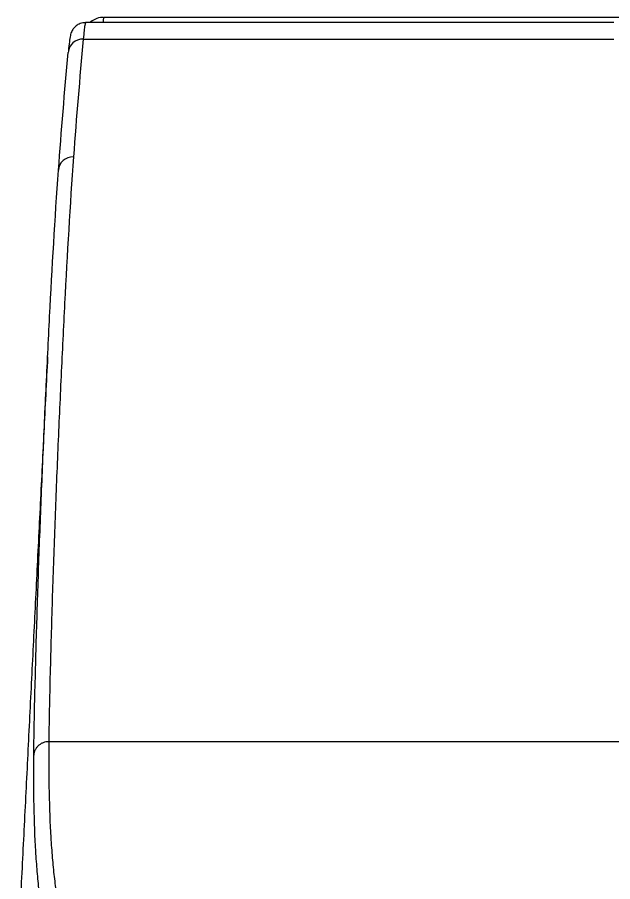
# Model space of a CAD drawing. Extents: x 8541 to 14664, y -60 to 2468.
# Drawn here: x 9880.8 to 9920.4, y 725.1 to 782.6 of the extents above; entities that cross this region are included whole.
import ezdxf

# ---------------------------------------------------------------- set-up
doc = ezdxf.new("R2010")
doc.units = 0
doc.header["$LTSCALE"] = 20
doc.header["$MEASUREMENT"] = 0
doc.layers.get('0').update_dxf_attribs({"linetype": 'CONTINUOUS'})

msp = doc.modelspace()

# ---------------------------------------------------------------- linework, layer by layer
at = {"color": 7, "linetype": 'Continuous'}
msp.add_line((9920.498, 782.277), (9885.351, 782.277), dxfattribs=at)
for centre, major_axis, ratio, start_param, end_param in [((9885.202, 780.239), (0.996, -0.093), 0.944943, 1.658443, 3.186842), ((9884.552, 772.4), (0.997, -0.073), 0.945109, 1.639544, 3.165682)]:
    msp.add_ellipse(centre, major_axis=major_axis, ratio=ratio, start_param=start_param, end_param=end_param, dxfattribs=at)
for points, knots in [([(9886.528, 782.609), (9886.513, 782.611), (9886.324, 782.636), (9885.993, 782.521), (9885.721, 782.363), (9885.614, 782.277)], [0, 0, 0, 0, 0.045368, 0.577812, 1, 1, 1, 1]), ([(9886.528, 782.609), (9886.513, 782.611), (9886.324, 782.636), (9885.993, 782.521), (9885.721, 782.363), (9885.614, 782.277)], [0, 0, 0, 0, 0.045368, 0.577812, 1, 1, 1, 1]), ([(9886.566, 782.617), (9886.562, 782.617), (9886.558, 782.609), (9886.55, 782.579), (9886.54, 782.534), (9886.53, 782.46), (9886.523, 782.394), (9886.52, 782.37), (9886.516, 782.331), (9886.514, 782.317), (9886.513, 782.3), (9886.513, 782.297), (9886.512, 782.294)], [0, 0, 0, 0, 0.262743, 0.262743, 0.525487, 0.78823, 0.78823, 0.919602, 0.919602, 0.985288, 0.985288, 1, 1, 1, 1]), ([(9885.351, 782.258), (9885.288, 782.266), (9885.113, 782.27), (9884.854, 782.161), (9884.632, 781.988), (9884.498, 781.815), (9884.421, 781.668), (9884.37, 781.529), (9884.335, 781.389), (9884.295, 781.158), (9884.258, 780.87), (9884.225, 780.525), (9884.217, 780.426)], [0, 0, 0, 0, 0.02898, 0.083274, 0.128532, 0.169572, 0.210224, 0.263503, 0.36132, 0.531762, 0.874905, 1, 1, 1, 1]), ([(9885.351, 782.277), (9885.35, 782.277), (9885.348, 782.276), (9885.344, 782.273), (9885.342, 782.269), (9885.327, 782.238), (9885.314, 782.181), (9885.287, 782.004), (9885.271, 781.885), (9885.238, 781.582), (9885.221, 781.4), (9885.202, 781.184)], [0, 0, 0, 0, 0.03874, 0.03874, 0.112683, 0.112683, 0.408455, 0.408455, 0.704228, 0.704228, 1, 1, 1, 1]), ([(9884.552, 773.346), (9884.315, 770.101), (9884.131, 766.857), (9883.88, 761.989), (9883.8, 760.367), (9883.648, 757.122), (9883.576, 755.5), (9883.437, 752.255), (9883.306, 749.01), (9883.193, 745.765), (9883.091, 742.52), (9883.045, 740.897), (9882.983, 738.463), (9882.963, 737.652), (9882.93, 736.029), (9882.917, 735.218), (9882.91, 734.407)], [0, 0, 0, 0, 0.25, 0.25, 0.375, 0.375, 0.5, 0.5, 0.625, 0.75, 0.75, 0.875, 0.875, 0.9375, 0.9375, 1, 1, 1, 1]), ([(9881.911, 733.512), (9881.918, 734.323), (9881.932, 735.134), (9881.964, 736.756), (9881.984, 737.567), (9882.047, 740.001), (9882.092, 741.624), (9882.194, 744.869), (9882.251, 746.491), (9882.373, 749.736), (9882.439, 751.359), (9882.577, 754.604), (9882.649, 756.227), (9882.801, 759.472), (9882.881, 761.094), (9883.132, 765.962), (9883.316, 769.206), (9883.553, 772.45)], [0, 0, 0, 0, 0.0625, 0.0625, 0.125, 0.125, 0.25, 0.25, 0.375, 0.375, 0.5, 0.5, 0.625, 0.625, 0.75, 0.75, 1, 1, 1, 1]), ([(9882.91, 734.407), (9882.846, 734.407), (9882.783, 734.402), (9882.659, 734.379), (9882.598, 734.363), (9882.481, 734.318), (9882.424, 734.291), (9882.317, 734.227), (9882.267, 734.19), (9882.176, 734.108), (9882.134, 734.062), (9882.06, 733.965), (9882.028, 733.913), (9881.975, 733.805), (9881.954, 733.748), (9881.924, 733.632), (9881.914, 733.573), (9881.911, 733.513)], [0, 0, 0, 0, 0.125, 0.125, 0.25, 0.25, 0.375, 0.375, 0.5, 0.5, 0.625, 0.625, 0.75, 0.75, 0.875, 0.875, 1, 1, 1, 1]), ([(9882.91, 734.407), (9882.899, 733.221), (9882.904, 732.098), (9882.948, 729.977), (9882.986, 728.98), (9883.071, 727.577), (9883.103, 727.126), (9883.177, 726.253), (9883.219, 725.833), (9883.287, 725.226), (9883.311, 725.027), (9883.361, 724.638), (9883.387, 724.447), (9883.468, 723.887), (9883.528, 723.529), (9883.599, 723.188)], [0, 0, 0, 0, 0.25, 0.25, 0.5, 0.5, 0.625, 0.625, 0.75, 0.75, 0.8125, 0.8125, 0.875, 0.875, 1, 1, 1, 1]), ([(9882.602, 722.253), (9882.531, 722.596), (9882.471, 722.955), (9882.389, 723.517), (9882.363, 723.708), (9882.313, 724.099), (9882.289, 724.298), (9882.221, 724.908), (9882.179, 725.33), (9882.105, 726.206), (9882.073, 726.659), (9881.988, 728.067), (9881.949, 729.068), (9881.905, 731.196), (9881.9, 732.323), (9881.911, 733.513)], [0, 0, 0, 0, 0.125, 0.125, 0.1875, 0.1875, 0.25, 0.25, 0.375, 0.375, 0.5, 0.5, 0.75, 0.75, 1, 1, 1, 1])]:
    msp.add_open_spline(points, degree=3, knots=knots, dxfattribs=at)
for points, degree in [([(9921.338, 782.617), (9909.747, 782.617), (9898.157, 782.617), (9886.566, 782.617)], 3), ([(9885.202, 781.184), (9884.959, 778.572), (9884.742, 775.959), (9884.552, 773.346)], 3), ([(9885.202, 781.184), (9896.967, 781.184), (9908.733, 781.184), (9920.498, 781.184)], 3), ([(9883.553, 772.45), (9883.743, 775.063), (9883.96, 777.676), (9884.203, 780.289)], 3), ([(9882.829, 760.025), (9880.813, 719.707)], 1), ([(10273.29, 734.407), (10143.163, 734.407), (10013.036, 734.407), (9882.91, 734.407)], 3)]:
    msp.add_open_spline(points, degree=degree, dxfattribs=at)

doc.saveas('drawing.dxf')
